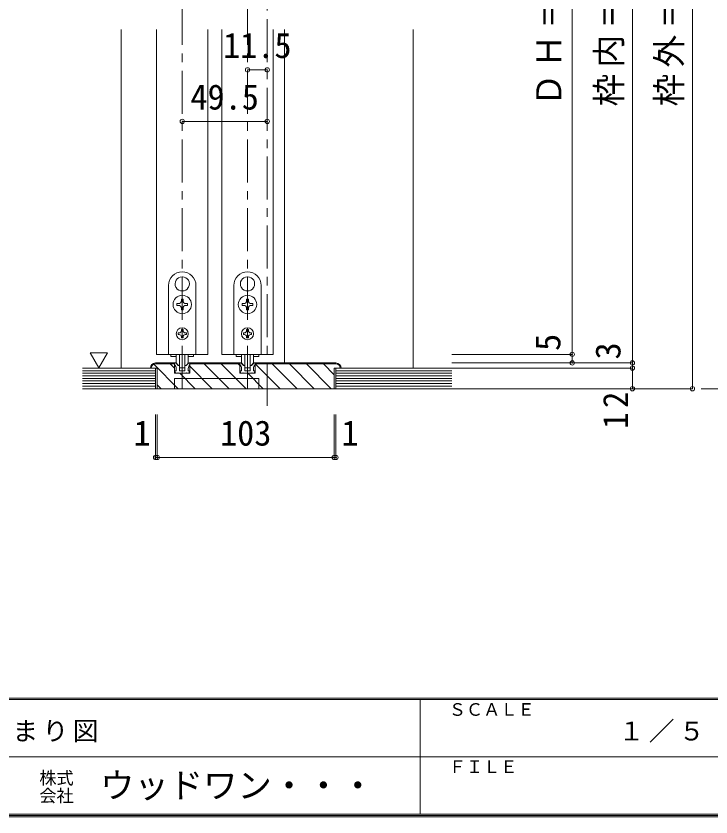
# Model space of a CAD drawing. Units: millimetres at full size, sheet at 1:5. Extents: x -957 to 993, y -689 to 708.
# Drawn here: x 255.9 to 660.4, y -689.1 to -223.1 of the extents above; entities that cross this region are included whole.
import ezdxf
from ezdxf.enums import TextEntityAlignment as Align

# ---------------------------------------------------------------- set-up
doc = ezdxf.new("R2010")
doc.units = ezdxf.units.MM
doc.header["$LTSCALE"] = 5
doc.header["$PDMODE"] = 32
doc.header["$PDSIZE"] = 2.5
doc.linetypes.add('CHAIN1', pattern=[8, 5, -1, 1, -1])
for name, color, linetype, lineweight in [('0-B_寸法', 7, 'Continuous', 9), ('F-0_補助線', 7, 'Continuous', 9), ('F-1_枠', 6, 'Continuous', 9)]:
    doc.layers.add(name, color=color, linetype=linetype, lineweight=lineweight)
doc.layers.add('F-A_文字', color=7, linetype='Continuous')
doc.styles.add('HG丸ｺﾞｼｯｸM-PRO', font='')
doc.styles.add('ＭＳ ゴシック', font='')
doc.styles.get('HG丸ｺﾞｼｯｸM-PRO').set_extended_font_data('HG丸ｺﾞｼｯｸM-PRO')
doc.styles.get('ＭＳ ゴシック').set_extended_font_data('MS Gothic')

msp = doc.modelspace()

# ---------------------------------------------------------------- linework, layer by layer
at = {"layer": '0-B_寸法', "linetype": 'CHAIN1'}
for p, q in [((402.131, -449.942), (402.131, 71.709)), ((352.631, -439.942), (352.631, -3.942)), ((390.631, -439.942), (390.631, -3.942)), ((294.631, -439.942), (668.631, -439.942))]:
    msp.add_line(p, q, dxfattribs=at)
at = {"layer": '0-B_寸法'}
for p, q in [((649.631, -439.942), (649.631, 10.058)), ((614.631, -439.942), (614.631, -19.942)), ((579.631, -33.942), (579.631, -419.942)), ((317.131, -427.942), (317.131, -230.942)), ((337.631, -230.942), (337.631, -419.942)), ((367.631, -230.942), (367.631, -419.942)), ((375.631, -230.942), (375.631, -419.942)), ((405.631, -230.942), (405.631, -419.942)), ((412.131, -230.942), (412.131, -424.942)), ((487.131, -230.942), (487.131, -427.942)), ((352.532, -374.794), (352.631, -374.892)), ((352.73, -374.794), (352.631, -374.892)), ((390.532, -374.794), (390.631, -374.892)), ((390.73, -374.794), (390.631, -374.892)), ((344.631, -379.942), (344.631, -419.942)), ((348.988, -380.931), (349.123, -380.967)), ((349.087, -381.102), (349.123, -380.967)), ((356.273, -380.931), (356.138, -380.967)), ((356.174, -381.102), (356.138, -380.967)), ((360.631, -419.942), (360.631, -379.942)), ((382.631, -379.942), (382.631, -419.942)), ((386.988, -380.931), (387.123, -380.967)), ((387.087, -381.102), (387.123, -380.967)), ((394.273, -380.931), (394.138, -380.967)), ((394.174, -381.102), (394.138, -380.967)), ((398.631, -419.942), (398.631, -379.942)), ((349.481, -390.442), (350.431, -390.442)), ((349.481, -391.442), (349.481, -390.442)), ((352.131, -388.742), (352.131, -387.792)), ((352.131, -387.792), (353.131, -387.792)), ((353.131, -387.792), (353.131, -388.742)), ((354.831, -390.442), (355.781, -390.442)), ((355.781, -390.442), (355.781, -391.442)), ((387.481, -390.442), (388.431, -390.442)), ((387.481, -391.442), (387.481, -390.442)), ((390.131, -388.742), (390.131, -387.792)), ((390.131, -387.792), (391.131, -387.792)), ((391.131, -387.792), (391.131, -388.742)), ((392.831, -390.442), (393.781, -390.442)), ((393.781, -390.442), (393.781, -391.442)), ((350.431, -391.442), (349.481, -391.442)), ((352.131, -394.092), (352.131, -393.142)), ((355.781, -391.442), (354.831, -391.442)), ((388.431, -391.442), (387.481, -391.442)), ((390.131, -394.092), (390.131, -393.142)), ((393.781, -391.442), (392.831, -391.442)), ((350.831, -407.442), (350.231, -407.442)), ((352.131, -405.542), (352.131, -406.142)), ((353.131, -405.542), (352.131, -405.542)), ((352.131, -409.742), (352.131, -410.342)), ((353.131, -405.542), (353.131, -406.142)), ((353.131, -409.742), (353.131, -410.342)), ((354.431, -407.442), (355.031, -407.442)), ((355.031, -408.442), (354.431, -408.442)), ((355.031, -407.442), (355.031, -408.442)), ((388.831, -407.442), (388.231, -407.442)), ((390.131, -405.542), (390.131, -406.142)), ((391.131, -405.542), (390.131, -405.542)), ((390.131, -409.742), (390.131, -410.342)), ((391.131, -405.542), (391.131, -406.142)), ((391.131, -409.742), (391.131, -410.342)), ((392.431, -407.442), (393.031, -407.442)), ((393.031, -408.442), (392.431, -408.442)), ((393.031, -407.442), (393.031, -408.442)), ((352.131, -410.342), (353.131, -410.342)), ((390.131, -410.342), (391.131, -410.342)), ((309.076, -419.129), (304.076, -427.789)), ((367.631, -419.942), (337.631, -419.942)), ((344.631, -419.942), (360.631, -419.942)), ((346.031, -419.942), (346.031, -421.142)), ((349.163, -421.142), (346.031, -421.142)), ((349.131, -424.364), (349.131, -419.942)), ((351.131, -419.942), (351.131, -427.564)), ((354.131, -419.942), (354.131, -427.564)), ((359.231, -421.142), (356.098, -421.142)), ((356.131, -424.364), (356.131, -419.942)), ((359.231, -419.942), (359.231, -421.142)), ((375.631, -419.942), (405.631, -419.942)), ((382.631, -419.942), (398.631, -419.942)), ((384.031, -419.942), (384.031, -421.142)), ((387.163, -421.142), (384.031, -421.142)), ((387.131, -424.364), (387.131, -419.942)), ((389.131, -419.942), (389.131, -427.564)), ((392.131, -419.942), (392.131, -427.564)), ((397.231, -421.142), (394.098, -421.142)), ((394.131, -424.364), (394.131, -419.942)), ((397.231, -419.942), (397.231, -421.142)), ((579.631, -419.942), (509.631, -419.942)), ((579.631, -419.942), (579.631, -424.942)), ((337.131, -427.942), (294.631, -427.942)), ((334.131, -427.942), (338.131, -427.942)), ((350.279, -439.942), (336.033, -425.696)), ((337.131, -424.942), (348.231, -424.942)), ((337.131, -425.442), (348.231, -425.442)), ((337.131, -439.942), (337.131, -427.942)), ((338.131, -439.942), (338.131, -427.942)), ((348.231, -427.995), (345.678, -425.442)), ((348.231, -430.942), (348.231, -424.942)), ((350.293, -426.354), (349.027, -425.089)), ((349.131, -429.442), (349.131, -428.178)), ((350.505, -426.442), (350.831, -426.442)), ((351.031, -429.142), (351.031, -426.642)), ((351.431, -427.864), (353.831, -427.864)), ((354.231, -429.142), (354.231, -426.642)), ((354.757, -426.442), (354.431, -426.442)), ((354.969, -426.354), (356.234, -425.089)), ((356.131, -429.442), (356.131, -428.178)), ((357.131, -424.942), (356.588, -424.942)), ((357.031, -425.442), (386.231, -425.442)), ((370.078, -439.942), (357.031, -426.895)), ((357.131, -425.942), (357.131, -424.942)), ((379.977, -439.942), (365.477, -425.442)), ((389.877, -439.942), (375.377, -425.442)), ((386.231, -426.397), (385.276, -425.442)), ((386.231, -430.942), (386.231, -424.942)), ((388.293, -426.354), (387.027, -425.089)), ((387.131, -429.442), (387.131, -428.178)), ((388.505, -426.442), (388.831, -426.442)), ((389.031, -429.142), (389.031, -426.642)), ((389.431, -427.864), (391.831, -427.864)), ((392.231, -429.142), (392.231, -426.642)), ((392.757, -426.442), (392.431, -426.442)), ((392.969, -426.354), (394.234, -425.089)), ((394.131, -429.442), (394.131, -428.178)), ((395.131, -424.942), (394.588, -424.942)), ((395.031, -430.942), (395.031, -424.942)), ((442.131, -424.942), (395.031, -424.942)), ((442.131, -425.442), (395.031, -425.442)), ((395.131, -425.942), (395.131, -424.942)), ((409.676, -439.942), (395.176, -425.442)), ((419.575, -439.942), (405.075, -425.442)), ((429.475, -439.942), (414.975, -425.442)), ((439.374, -439.942), (424.874, -425.442)), ((441.131, -431.799), (434.774, -425.442)), ((441.131, -427.942), (441.131, -439.942)), ((445.131, -427.942), (441.131, -427.942)), ((442.131, -439.942), (442.131, -427.942)), ((442.131, -427.942), (509.631, -427.942)), ((614.631, -424.942), (509.631, -424.942)), ((614.631, -427.942), (509.631, -427.942)), ((337.131, -429.442), (294.631, -429.442)), ((337.131, -430.942), (294.631, -430.942)), ((337.131, -432.442), (294.631, -432.442)), ((348.231, -430.942), (357.031, -430.942)), ((348.831, -430.942), (348.345, -429.716)), ((349.131, -429.442), (348.531, -429.442)), ((349.931, -430.942), (348.831, -430.942)), ((349.931, -430.942), (350.131, -430.742)), ((350.131, -430.742), (350.331, -430.942)), ((350.331, -430.942), (354.931, -430.942)), ((360.178, -439.942), (351.178, -430.942)), ((352.331, -429.442), (351.331, -429.442)), ((352.631, -429.742), (352.331, -429.442)), ((355.131, -430.742), (354.931, -430.942)), ((355.331, -430.942), (355.131, -430.742)), ((355.331, -430.942), (356.431, -430.942)), ((356.131, -429.442), (356.731, -429.442)), ((356.431, -430.942), (356.917, -429.716)), ((386.231, -430.942), (395.031, -430.942)), ((386.831, -430.942), (386.345, -429.716)), ((387.131, -429.442), (386.531, -429.442)), ((387.931, -430.942), (386.831, -430.942)), ((387.931, -430.942), (388.131, -430.742)), ((388.131, -430.742), (388.331, -430.942)), ((388.331, -430.942), (392.931, -430.942)), ((390.331, -429.442), (389.331, -429.442)), ((390.631, -429.742), (390.331, -429.442)), ((399.776, -439.942), (390.776, -430.942)), ((393.131, -430.742), (392.931, -430.942)), ((393.331, -430.942), (393.131, -430.742)), ((393.331, -430.942), (394.431, -430.942)), ((394.131, -429.442), (394.731, -429.442)), ((394.431, -430.942), (394.917, -429.716)), ((442.131, -429.442), (509.631, -429.442)), ((442.131, -430.942), (509.631, -430.942)), ((442.131, -432.442), (509.631, -432.442)), ((337.131, -433.942), (294.631, -433.942)), ((337.131, -435.442), (294.631, -435.442)), ((337.131, -436.942), (294.631, -436.942)), ((340.379, -439.942), (338.131, -437.694)), ((397.131, -433.942), (348.131, -433.942)), ((348.131, -439.942), (348.131, -433.942)), ((397.131, -439.942), (397.131, -433.942)), ((442.131, -433.942), (509.631, -433.942)), ((442.131, -435.442), (509.631, -435.442)), ((442.131, -436.942), (509.631, -436.942)), ((337.131, -438.442), (294.631, -438.442)), ((337.131, -439.942), (294.631, -439.942)), ((442.131, -439.942), (338.131, -439.942)), ((442.131, -438.442), (509.631, -438.442)), ((442.131, -439.942), (509.631, -439.942)), ((649.631, -439.942), (509.631, -439.942)), ((649.631, -439.942), (509.631, -439.942))]:
    msp.add_line(p, q, dxfattribs=at)
at = {"layer": '0-B_寸法', "color": 4}
for p, q in [((390.631, -254.442), (402.131, -254.442)), ((352.631, -284.442), (402.131, -284.442)), ((337.131, -479.942), (337.131, -454.942)), ((338.131, -479.942), (338.131, -454.942)), ((441.131, -479.942), (441.131, -454.942)), ((442.131, -479.942), (442.131, -454.942)), ((337.131, -479.942), (338.131, -479.942)), ((338.131, -479.942), (441.131, -479.942)), ((441.131, -479.942), (442.131, -479.942))]:
    msp.add_line(p, q, dxfattribs=at)
at = {"layer": '0-B_寸法'}
for points in [[(353.131, -393.142), (353.131, -394.092), (352.131, -394.092)], [(391.131, -393.142), (391.131, -394.092), (390.131, -394.092)], [(350.231, -407.442), (350.231, -408.442), (350.831, -408.442)], [(388.231, -407.442), (388.231, -408.442), (388.831, -408.442)], [(309.076, -419.129), (299.076, -419.129), (304.076, -427.789)], [(348.131, -425.942), (348.131, -424.942), (348.674, -424.942)], [(357.031, -430.942), (357.031, -424.942), (386.231, -424.942)], [(386.131, -425.942), (386.131, -424.942), (386.674, -424.942)], [(353.931, -429.442), (352.931, -429.442), (352.631, -429.742)], [(391.931, -429.442), (390.931, -429.442), (390.631, -429.742)]]:
    msp.add_lwpolyline(points, dxfattribs=at)
for centre, radius in [((352.631, -390.942), 5.35), ((390.631, -390.942), 5.35), ((352.631, -407.942), 3.5), ((390.631, -407.942), 3.5)]:
    msp.add_circle(centre, radius, dxfattribs=at)
for centre, radius, start, end in [((352.631, -379.942), 8, 0, 180), ((390.631, -379.942), 8, 0, 180), ((352.631, -378.942), 4.15, 91.3645, 208.6355), ((352.631, -378.942), 4.15, 331.3645, 88.6355), ((390.631, -378.942), 4.15, 91.3645, 208.6355), ((390.631, -378.942), 4.15, 331.3645, 88.6355), ((352.631, -378.942), 4.15, 211.3645, 328.6355), ((390.631, -378.942), 4.15, 211.3645, 328.6355), ((350.431, -388.742), 1.7, 270, 0), ((354.831, -388.742), 1.7, 180, 270), ((388.431, -388.742), 1.7, 270, 0), ((392.831, -388.742), 1.7, 180, 270), ((350.431, -393.142), 1.7, 0, 90), ((354.831, -393.142), 1.7, 90, 180), ((388.431, -393.142), 1.7, 0, 90), ((392.831, -393.142), 1.7, 90, 180), ((350.831, -406.142), 1.3, 270, 0), ((350.831, -409.742), 1.3, 0, 90), ((354.431, -406.142), 1.3, 180, 270), ((354.431, -409.742), 1.3, 90, 180), ((388.831, -406.142), 1.3, 270, 0), ((388.831, -409.742), 1.3, 0, 90), ((392.431, -406.142), 1.3, 180, 270), ((392.431, -409.742), 1.3, 90, 180), ((337.131, -427.942), 3, 90, 180), ((337.131, -427.942), 2.5, 90, 180), ((346.131, -428.178), 3, 0, 48.19), ((348.674, -425.442), 0.5, 45, 90), ((351.131, -424.364), 2, 180, 264.78409), ((350.505, -426.142), 0.3, 225, 270), ((350.831, -426.642), 0.2, 360, 90), ((350.931, -426.554), 0.2, 0, 84.78409), ((351.431, -427.564), 0.3, 180, 270), ((353.831, -427.564), 0.3, 270, 0), ((354.331, -426.554), 0.2, 95.21591, 180), ((354.431, -426.642), 0.2, 90, 180), ((354.131, -424.364), 2, 275.21591, 0), ((354.757, -426.142), 0.3, 270, 315), ((359.131, -428.178), 3, 131.81, 180), ((356.588, -425.442), 0.5, 90, 135), ((384.131, -428.178), 3, 0, 48.19), ((386.674, -425.442), 0.5, 45, 90), ((389.131, -424.364), 2, 180, 264.78409), ((388.505, -426.142), 0.3, 225, 270), ((388.831, -426.642), 0.2, 360, 90), ((388.931, -426.554), 0.2, 0, 84.78409), ((389.431, -427.564), 0.3, 180, 270), ((391.831, -427.564), 0.3, 270, 0), ((392.331, -426.554), 0.2, 95.21591, 180), ((392.431, -426.642), 0.2, 90, 180), ((392.131, -424.364), 2, 275.21591, 0), ((392.757, -426.142), 0.3, 270, 315), ((397.131, -428.178), 3, 131.81, 180), ((394.588, -425.442), 0.5, 90, 135), ((442.131, -427.942), 3, 0, 90), ((442.131, -427.942), 2.5, 0, 90), ((348.531, -429.642), 0.2, 90, 201.616), ((351.331, -429.142), 0.3, 180, 270), ((353.931, -429.142), 0.3, 270, 360), ((356.731, -429.642), 0.2, 338.384, 90), ((386.531, -429.642), 0.2, 90, 201.616), ((389.331, -429.142), 0.3, 180, 270), ((391.931, -429.142), 0.3, 270, 360), ((394.731, -429.642), 0.2, 338.384, 90)]:
    msp.add_arc(centre, radius, start, end, dxfattribs=at)
for p in [(390.631, -254.442), (402.131, -254.442), (352.631, -284.442), (402.131, -284.442), (579.631, -419.942), (579.631, -424.942), (614.631, -424.942), (614.631, -427.942), (614.631, -439.942), (649.631, -439.942), (337.131, -479.942), (338.131, -479.942), (441.131, -479.942), (442.131, -479.942)]:
    msp.add_point(p, dxfattribs=at)
at = {"layer": 'F-0_補助線'}
msp.add_line((491.115, -620.732), (491.115, -687.398), dxfattribs=at)
at = {"layer": 'F-1_枠'}
for p, q in [((992.782, -619.898), (-957.218, -619.898)), ((992.782, -620.731), (-957.218, -620.731)), ((491.115, -620.731), (491.115, -687.398)), ((17.782, -654.065), (991.115, -654.066)), ((992.782, -687.398), (-957.218, -687.398)), ((992.782, -688.231), (-957.218, -688.231)), ((992.782, -689.065), (-957.218, -689.065))]:
    msp.add_line(p, q, dxfattribs=at)

# ---------------------------------------------------------------- texts
at = {"layer": '0-B_寸法', "style": 'ＭＳ ゴシック'}
for s, p in [('11.5', (376.381, -251.942)), ('49.5', (357.381, -281.942)), ('1', (324.308, -477.442)), ('103', (374.631, -477.442)), ('1', (445.323, -477.442))]:
    msp.add_text(s, height=14.66, dxfattribs=at).set_placement(p, align=Align.BOTTOM_LEFT)
for s, p in [('5', (577.131, -417.942)), ('3', (612.131, -422.942))]:
    msp.add_text(s, height=14.66, rotation=90, dxfattribs=at).set_placement(p, align=Align.BOTTOM_LEFT)
at = {"layer": '0-B_寸法', "char_height": 14.66, "attachment_point": 7, "rotation": 90, "style": 'ＭＳ ゴシック'}
for s, insert in [('\\T1.19;\\W0.95;ＤＨ＝1,983', (577.131, -275.692)), ('\\T1.19;\\W0.95;枠内＝2,002', (612.131, -275.692)), ('\\T1.19;\\W0.95;枠外＝2,047', (647.131, -275.692)), ('\\T1.27;\\W0.95;12', (612.131, -463.192))]:
    msp.add_mtext(s, dxfattribs=dict(at, insert=insert))
at = {"layer": 'F-0_補助線', "style": 'ＭＳ ゴシック'}
for s, p in [('ＳＣＡＬＥ', (507.782, -632.398)), ('ＦＩＬＥ', (507.782, -665.732))]:
    msp.add_text(s, height=7.331, dxfattribs=at).set_placement(p, align=Align.BOTTOM_LEFT)
at = {"layer": 'F-0_補助線', "insert": (606.605, -645.845), "char_height": 11, "attachment_point": 7, "style": 'ＭＳ ゴシック'}
msp.add_mtext('\\T1.17;１／５', dxfattribs=at)
at = {"layer": 'F-1_枠', "color": 7, "style": 'HG丸ｺﾞｼｯｸM-PRO'}
for s, height, p in [('株式', 7.331, (269.449, -672.232)), ('ウッドワン・・・', 14.66, (304.825, -682.398)), ('会社', 7.331, (269.449, -682.565))]:
    msp.add_text(s, height=height, dxfattribs=at).set_placement(p, align=Align.BOTTOM_LEFT)
at = {"layer": 'F-A_文字', "insert": (201.115, -645.731), "char_height": 11, "attachment_point": 7, "style": 'ＭＳ ゴシック'}
msp.add_mtext('\\T1.17;建具納まり図', dxfattribs=at)

doc.saveas('drawing.dxf')
